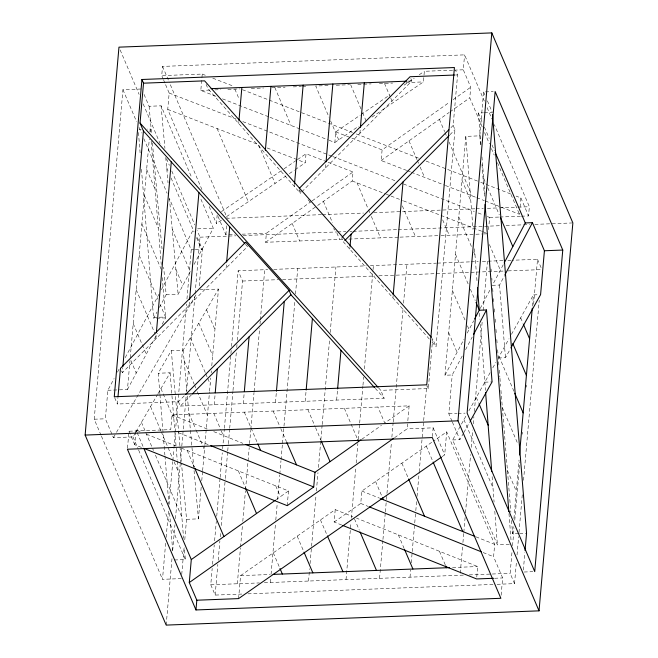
<?xml version="1.0" encoding="UTF-8"?>
<svg xmlns="http://www.w3.org/2000/svg" width="658" height="658" viewBox="0 0 658 658"><rect width="100%" height="100%" fill="white"/><g stroke="black" fill="none" stroke-linecap="round" stroke-linejoin="round"><path stroke-width="0.49" stroke-dasharray="3.29 2.47" d="M101.036 435.226L94.209 419.22L122.939 89.702L141.733 88.978M135.499 432.619L133.015 436.912L113.415 437.66L105.37 418.792L107.854 390.284L114.122 378.506M184.232 395.861L178.45 401.684L117.363 404.02L117.897 397.893M245.459 244.266L247.515 246.544L122.347 372.667L122.791 367.542M107.854 390.284L127.455 389.536L129.963 360.732M130.226 357.738L149.292 139.085M149.909 132.003L150.18 128.968L147.186 129.083M127.496 448.221L128.984 431.212L170.743 429.616L172.026 414.91L409.136 405.846L407.647 422.831M163.291 79.289L161.728 75.621L162.534 66.409L464.589 54.861L484.304 101.077M141.421 447.391L134.75 444.726L136.033 430.019L140.771 431.919M201.94 189.578L167.741 109.392L169.164 93.049L165.248 83.879M155.839 338.911L156.201 334.823M215.906 96.282L200.813 90.417L202.245 74.066L161.728 75.621M181.386 578.604L162.501 579.328L165.709 542.488M166.161 537.372L168.571 509.736M169.016 504.62L172.766 461.645M172.848 460.616L173.835 449.365M173.926 448.337L175.258 432.989M175.349 431.961L186.502 304.045M186.954 298.929L191.239 249.81L169.542 198.946M189.085 305.419L189.446 301.348M166.186 625.1L172.075 557.548M172.7 550.384L174.938 524.796M175.472 518.652L180.202 464.408M180.292 463.38L186.181 395.828M186.535 391.732L195.015 294.496M195.105 293.476L200.016 237.176L197.194 230.563M199.218 285.786L202.393 249.382L196.462 235.474M181.74 574.516L184.24 545.893M184.775 539.757L186.559 519.31L181.468 463.067M221.458 220.101L216.424 223.539L217.214 214.516L225.867 234.799L234.98 234.454M186.559 519.31L198.428 518.858L201.414 484.691M201.759 480.694L202.541 471.704M202.631 470.7L204.811 445.68M204.901 444.668L209.474 392.184M209.565 391.181L210.716 378.021M211.16 372.921L211.333 370.882M211.777 365.782L218.472 289.076L198.864 289.833M225.867 234.799L226.714 225.069M214.195 404.76L215.15 393.78M226.113 268.119L226.549 263.077M238.714 123.531L238.895 121.524M241.815 594.067L215.158 595.087L210.766 584.781L212.189 568.413M212.55 564.325L214.245 544.882M214.598 540.794L216.293 521.358M216.737 516.242L220.043 478.391M220.134 477.371L222.272 452.819M222.626 448.731L224.32 429.296M224.411 428.268L230.835 354.621M230.925 353.593L231.188 350.525M231.55 346.437L238.147 270.734L267.732 269.607M215.158 595.087L217.839 564.399M218.193 560.303L219.887 540.868M220.241 536.78L220.603 532.684M221.228 525.528L225.242 479.493M225.332 478.465L227.652 451.873M227.734 450.845L228.268 444.709M228.359 443.689L229.609 429.37M229.7 428.342L232.907 391.518M232.998 390.498L236.386 351.627M236.748 347.531L237.012 344.463M237.374 340.367L242.547 281.04L238.147 270.734M243.271 403.65L244.151 393.525M342.695 239.323L265.585 242.276L266.375 233.253L311.366 201.43M237.341 583.761L240.466 547.958M240.557 546.938L242.424 525.454M242.786 521.366L245.459 490.679M245.549 489.651L247.959 462.031M248.05 461.011L249.209 447.711M249.563 443.624L250.723 430.324M250.813 429.296L254.021 392.472M254.111 391.452L259.647 328.029M260 323.933L260.264 320.865M260.354 319.846L264.73 269.722M238.574 598.615L240.581 575.635L335.218 509.629L352.754 516.637M275.472 402.416L276.36 392.217M294.307 186.387L294.488 184.347M295.195 169.641L305.246 162.765L306.036 153.742L324.83 161.029M270.348 582.503L270.709 578.407M271.063 574.319L275.439 524.196M275.792 520.1L277.215 503.732M277.577 499.644L279.716 475.092M279.806 474.073L280.966 460.773M281.056 459.745L282.389 444.405M282.479 443.385L294.792 302.211M295.508 294.027L297.737 268.456M287.225 505.665L288.508 490.958L181.509 448.197M305.18 401.281L306.069 391.074M325.529 167.946L325.883 163.85M329.123 140.294L334.84 142.515L335.769 131.888L360.23 115.15M308.536 581.039L309.605 568.767M310.05 563.651L311.481 547.283M311.571 546.263L316.029 495.112M316.383 491.024L317.987 472.609M318.439 467.493L320.759 440.901M320.849 439.873L322.091 425.553M322.181 424.533L329.584 339.627M330.209 332.463L335.917 267M317.649 205.452L352.227 180.999L353.017 171.977L325.768 161.399M336.633 400.08L337.521 389.923M349.801 249.135L349.974 247.145M359.901 133.311L360.337 128.261M341.741 525.043L334.141 522.008L335.218 509.629M406.644 170.422L381.171 160.527L382.101 149.901L449.817 102.006M346.018 579.608L351.01 522.32M351.372 518.233L355.83 467.081M356.184 462.993L357.878 443.558M358.24 439.462L359.572 424.122M359.663 423.102L362.879 386.271M362.961 385.251L363.677 377.067M364.392 368.883L372.954 270.677M373.045 269.657L373.399 265.561M334.141 522.008L360.757 503.444L361.842 491.065L432.832 441.551M392.925 297.901L393.106 295.87M379.567 578.324L382.866 540.481M382.956 539.453L385.275 512.862M385.366 511.834L386.345 500.582M386.435 499.562L386.879 494.446M386.97 493.418L391.428 442.275M391.872 437.159L393.122 422.839M393.213 421.819L403.115 308.265M403.56 303.157L406.948 264.286M371.992 117.091L423.415 81.905L424.344 71.286L453.041 70.184M394.561 437.702L407.129 428.827L407.565 423.834M410.008 577.165L410.633 570.001M411.258 562.845L412.147 552.613M412.237 551.585L415.716 511.694M415.807 510.674L416.695 500.442M417.057 496.346L419.105 472.822M419.195 471.802L423.571 421.671M423.653 420.651L426.688 385.868M378.728 388.047L380.793 390.342L428.333 388.524L432.676 338.747L436.048 346.676L454.974 129.675L453.165 125.439L457.573 74.922L455.607 70.307M482.207 126.953L469.796 97.845L470.725 87.226L463.29 69.797L464.589 54.861M432.396 436.591L433.161 427.832L407.129 428.827M462.22 356.011L452.219 374.97L444.981 375.249L465.815 136.379L479.772 135.844L483.597 91.964L493.22 91.594M442.168 456.627L444.693 454.867L446.7 431.887L433.647 440.983M451.997 421.178L448.838 413.775L452.219 374.97M488.549 229.675L489.618 217.42L486.747 216.301M460.255 573.2L462.574 546.609M462.928 542.513L463.734 533.309M463.816 532.281L465.157 516.941M465.51 512.845L470.602 454.538M471.227 447.382L472.74 429.987M473.275 423.851L473.9 416.695M474.344 411.579L482.281 320.536M483.178 310.305L487.455 261.201M476.77 577.041L477.683 566.563L356.529 518.142M485.3 200.994L519.458 214.278L519.639 212.23M520.083 207.122L520.881 197.935L516.094 196.068M501.133 595.243L502.646 577.946L493.59 556.734L494.676 544.355L446.7 431.887M521.383 216.202L528.555 215.931L529.361 206.719L494.364 124.658M518.586 533.548L512.607 533.778L513.224 526.688M513.931 518.578L519.039 460.024M532.454 306.135L533.432 294.907L538.548 294.71M497.103 584.304L514.531 583.638L510.139 573.332L512.097 550.828M512.549 545.712L514.062 528.325M514.778 520.141L519.861 461.834M522.271 434.214L522.444 432.166M526.375 387.159L526.548 385.111M533.597 304.3L537.52 259.293L511.982 260.264M514.531 583.638L516.497 561.134M517.032 554.998L518.636 536.583M518.989 532.495L522.296 494.643M523.538 480.324L539.239 300.278M523.357 570.009L524.87 552.646M444.981 375.249L463.997 339.191M467.229 333.055L473.702 320.775M480.192 308.462L490.054 289.767M503.23 264.763L492.398 285.317L499.554 285.037L504.324 275.998M465.551 349.686L472.214 337.052M117.494 372.165L119.427 368.538M125.217 357.664L158.973 294.233M161.383 289.701L193.699 228.984M162.312 277.643L165.602 317.863L153.627 318.316L156.999 311.982M159.409 307.451L166.153 294.776L163.669 267.263M127.455 389.536L157.394 333.277M162.222 324.205L165.602 317.863M166.153 294.776L178.129 294.323L190.228 271.581L172.264 229.469M194.069 264.36L213.299 228.236L200.04 197.161M509.358 544.421L497.399 544.873L452.638 439.947L460.987 424.961M461.48 424.081L466.407 415.231M468.883 410.781L490.317 372.313M492.809 367.83L495.811 362.451M498.879 365.05L498.303 357.968L509.012 338.747M511.455 334.354L533.432 294.907M452.638 439.947L459.884 439.667L463.347 433.449M463.841 432.561L469.779 421.893M498.303 357.968L505.467 357.697L509.917 349.702M113.415 437.66L115.972 433.235M116.482 432.347L196.306 294.258M159.878 393.649L158.208 373.242L171.302 350.591L183.171 350.138L218.472 289.076M135.992 431.763L157.476 394.594M157.969 393.739L170.085 372.782L158.208 373.242M301.833 191.823L411.842 80.975L410.033 76.739M450.993 127.627L453.165 125.439M178.45 401.684L180.308 406.06L191.7 394.594M449.924 134.758L454.974 129.675M453.165 99.646L470.725 87.226M312.196 200.846L353.017 171.977M265.585 242.276L316.827 206.036M381.171 160.527L449.25 112.378M450.072 111.794L469.796 97.845M276.253 499.611L288.508 490.958M361.81 439.24L381.476 425.356M409.136 405.846L384.757 423.045L377.931 407.039M361.077 114.574L389.758 94.949M404.094 85.137L414.219 78.212M419.278 74.749L424.344 71.286M221.442 211.621L283.195 169.369M284.042 168.793L296.733 160.108M297.572 159.532L306.036 153.742M226.492 216.655L285.983 175.949M289.331 173.654L294.356 170.216M334.84 142.515L358.684 126.204M454.061 70.143L463.29 69.797M455.55 75.004L457.573 74.922M407.796 81.131L411.842 80.975M200.813 90.417L210.831 90.031M214.837 89.883L220.849 89.653M227.865 89.381L239.997 88.92M251.282 88.485L263.578 88.016M271.787 87.703L285.079 87.193M293.254 86.881L301.43 86.568M302.45 86.527L306.538 86.371M328.054 85.548L315.733 86.025L329.033 117.198M336.271 85.236L349.628 84.726M357.829 84.413L371.153 83.903M379.345 83.591L392.67 83.081M405.994 82.571L423.415 81.905M144.061 94.439L149.111 106.275L161.078 105.823L192.004 178.326M480.957 144.628L478.382 113.003L483.367 112.806M484.37 112.773L492.34 112.469L486.78 99.424M139.2 129.387L141.199 129.313M321.507 214.664L227.306 218.267L169.772 83.385M322.527 214.623L363.487 213.06M373.728 212.666L475.092 208.792M476.121 208.751L483.285 208.479M487.381 208.323L498.641 207.887M499.669 207.854L517.073 207.188M518.101 207.147L529.361 206.719M489.618 217.42L498.838 217.066M499.866 217.025L520.363 216.243M197.614 228.836L213.299 228.236M242.07 234.182L266.375 233.253M200.016 237.176L235.967 235.803M243.156 235.531L336.625 231.953M337.653 231.92L345.869 231.6M349.974 231.443L352.03 231.369M353.058 231.328L397.226 229.642M398.255 229.601L499.94 225.71M506.101 225.48L522.534 224.847M523.562 224.806L529.723 224.575M534.864 224.378L571.835 222.963M348.83 239.093L398.995 237.176M400.023 237.135L440.021 235.605M441.049 235.564L474.87 234.273M475.89 234.232L483.062 233.96M484.091 233.919L488.187 233.763M191.239 249.81L194.283 249.695M195.294 249.653L202.393 249.382M273.728 269.377L366.309 265.832M370.364 265.684L436.377 263.159M437.397 263.118L470.092 261.868M471.112 261.826L478.259 261.555M482.347 261.399L503.806 260.576M507.894 260.42L510.962 260.305M242.547 281.04L278.433 279.666M282.529 279.51L374.805 275.982M378.901 275.825L503.987 271.047M508.083 270.89L540.892 269.632M153.553 317.46L165.528 317.008L160.338 304.835M484.823 382.183L492.061 381.903M180.308 406.06L384.173 398.263L380.793 390.342M94.209 419.22L105.37 418.792M448.838 413.775L456.956 413.471M457.968 413.43L465.074 413.158M519.581 533.506L526.556 533.243M174.444 559.983L185.334 559.563L184.339 547.431M240.581 575.635L270.117 574.5M452.523 567.525L477.683 566.563M524.138 572.016L532.799 571.687M210.766 584.781L259.351 582.922M264.351 582.733L464.161 575.092M469.269 574.895L510.139 573.332M494.635 578.259L502.646 577.946M247.967 593.829L492.998 584.46M169.164 93.049L236.123 119.04M242.818 121.64L331.78 156.16M332.734 156.53L397.786 181.781M403.527 184.001L474.311 211.473M478.136 212.962L482.923 214.821M167.741 109.392L258.561 144.645L275.093 183.401M267.132 147.968L305.246 162.765M352.227 180.999L385.391 193.863M386.336 194.233L390.12 195.697M391.066 196.068L402.441 200.484M403.403 200.855L481.549 231.188M482.495 231.55L486.295 233.022M202.245 74.066L206.069 75.555M212.764 78.162L233.82 86.346M242.432 89.694L352.474 132.464M356.299 133.952L420.413 158.874M426.154 161.103L479.74 181.937M480.694 182.307L511.315 194.209M335.769 131.888L382.101 149.901M222.503 98.848L269.056 116.943M270.01 117.313L299.596 128.812M300.55 129.182L328.169 139.924M407.59 170.792L410.419 171.894M411.357 172.256L444.495 185.137M445.441 185.507L475.808 197.31M476.754 197.68L484.346 200.632M146.454 434.19L175.826 445.927M172.026 414.91L208.051 429.361M213.743 431.648L242.868 443.327M361.842 491.065L379.592 498.188M475.899 536.821L494.676 544.355M360.757 503.444L368.348 506.487M483.153 552.547L493.59 556.734M178.367 432.676L208.866 444.907M375.257 388.368L384.173 398.263M301.274 192.078L298.584 189.035L300.393 193.271L207.977 88.772L206.102 84.372M308.002 199.678L310.691 202.722M333.548 228.565L334.889 230.086M429.312 339.051L343.418 241.93L341.617 237.694M432.01 342.102L436.048 346.676M273.144 411.044L280.398 427.741M280.801 428.671L286.452 441.666M320.454 519.927L327.01 534.987M483.597 91.964L485.185 95.69M487.117 107.673L491.945 118.999M520.881 197.935L528.555 215.931M478.382 113.003L482.791 123.334M484.395 127.093L489.207 138.369M492.011 144.949L494.421 150.592M484.617 132.587L489.42 143.855M491.419 148.552L494.224 155.124M497.432 162.633L519.458 214.278M537.52 259.293L541.115 267.724M483.696 178.302L486.089 183.911M487.685 187.653L499.257 214.779M439.388 119.353L444.627 131.625M445.03 132.571L446.239 135.4M449.052 142.013L472.008 195.837M461.99 180.259L470.807 200.929M489.396 244.521L500.36 270.216M520.667 317.83L522.995 323.292M458.79 216.901L472.214 248.354M473.793 252.055L474.969 254.835M384.469 83.393L390.408 97.302M390.803 98.231L392.777 102.87M408.98 140.853L416.975 159.59M417.378 160.527L418.57 163.34M420.174 167.083L424.566 177.389M442.686 219.879L449.25 235.251M455.525 254.358L468.784 285.449M470.396 289.216L475.216 300.525M499.109 356.529L513.931 391.288M452.383 290.417L465.494 321.17M467.484 325.825L469.072 329.551M502.334 407.541L517.994 444.24M350.648 84.685L360.995 108.948M362.591 112.674L366.169 121.072M402.342 205.872L415.428 236.543M448.698 332.693L457.071 352.326M476.318 397.448L478.679 402.992M507.45 470.454L516.316 491.23M463.931 419.672L492.982 487.784M330.645 120.973L338.706 139.874M357.039 182.866L368.176 208.973M368.57 209.902L369.771 212.699M371.359 216.433L380.505 237.875M452.391 422.099L459.884 439.667M427.149 385.744L428.333 388.524M433.161 427.832L444.693 454.867M274.863 87.588L291.025 125.481M323.399 201.389L332.504 222.733M336.863 232.948L339.635 239.438M426.31 446.108L432.717 461.126M401.865 463.15L408.215 478.045M439.454 551.289L445.31 565.016M234.873 89.11L239.175 99.202M292.177 223.465L299.645 240.968M344.356 408.322L357.746 439.7M375.57 481.491L382.553 497.867M398.329 534.847L404.242 548.714M217.082 128.549L248.296 201.735M162.534 66.409L169.369 82.439M307.911 409.712L315.166 426.705M315.569 427.651L320.8 439.922M354.481 518.882L359.276 530.126M163.686 80.202L164.862 82.957M209.186 206.563L216.424 223.539M120.175 49.992L139.126 94.423M143.156 103.882L160.091 143.584M166.548 158.71L169.369 165.331M171.787 171.006L194.776 224.888M166.671 167.642L168.687 172.371M171.105 178.047L194.102 231.945M196.52 237.62L201.759 249.908M122.939 89.702L136.601 121.722M139.011 127.372L141.421 133.023M143.831 138.673L167.132 193.296M146.652 169.419L155.099 189.224M206.513 309.762L214.944 329.526M244.299 412.147L257.451 442.982M275.735 485.859L280.366 496.708M297.186 536.147L303.618 551.215M144.373 195.475L158.265 228.038M175.867 269.303L182.792 285.547M198.806 323.094L212.666 355.583M141.889 224.033L161.342 269.64M190.368 337.694L205.428 372.996M205.822 373.925L207.402 377.643M207.805 378.572L210.182 384.14M213.784 413.314L220.866 429.913M221.261 430.842L223.226 435.448M238.352 470.914L245.467 487.594M273.284 552.819L279.584 567.574M139.167 255.205L157.936 299.217M184.117 360.592L194.184 384.182M194.579 385.119L195.788 387.949M197.4 391.724L207.459 415.313M136.165 289.619L155.156 334.141M188.879 413.191L195.673 429.123M196.068 430.052L202.458 445.047M202.861 445.984L204.457 449.727M133.204 323.58L146.265 354.193M160.939 388.598L173.844 418.858M193.567 465.107L194.365 466.966M187.193 450.467L194.373 467.312M130.901 360.535L136.231 373.037M150.542 406.586L160.939 430.949M161.333 431.887L172.528 458.124M174.123 461.867L178.121 471.243M121.598 370.915L122.347 372.667M141.445 422.329L145.443 431.714M145.846 432.651L153.454 450.483M155.453 455.171L181.863 517.106M136.033 430.019L136.798 431.829M137.185 432.725L143.403 447.317M133.015 436.912L138.246 449.175M138.649 450.121L185.334 559.563M114.657 397.679L117.363 404.02M128.984 431.212L134.75 444.726M101.439 436.172L162.501 579.328M161.078 105.823L164.928 148.387M165.758 157.509L168.045 182.85M169.419 198.05L178.129 294.323M183.171 350.138L186.864 390.942M187.324 396.001L198.428 518.858M171.302 350.591L179.897 445.688M179.988 446.708L181.378 462.048M149.111 106.275L151.595 133.788M152.426 142.959L162.008 248.93M499.554 285.037L505.467 357.697M481.952 156.875L484.938 193.608M491.074 269.04L491.238 271.071M491.822 278.194L491.987 280.226M492.645 288.385L492.982 292.481M493.484 298.617L493.73 301.685M494.314 308.849L494.643 312.945M495.145 319.081L495.474 323.177M495.976 329.313L496.395 334.437M496.806 339.553L497.226 344.669M497.637 349.785L498.221 356.949M499.29 370.109L499.866 377.19M499.948 378.202L500.606 386.295M500.935 390.342L510.855 512.327M511.521 520.503L512.607 533.778M150.18 128.968L150.427 132.036M151.175 141.223L161.243 264.5M170.085 372.782L174.748 429.937M174.831 430.949L177.216 460.156M177.298 461.168L183.598 538.334M159.96 394.677L164.878 454.892M164.961 455.912L168.876 503.88M169.624 513.067L172.873 552.876M138.451 132.497L140.121 152.936M141.462 169.287L153.627 318.316M479.772 135.844L480.48 145.056M481.985 164.508L484.444 196.249M508.979 513.627L511.2 542.291M465.815 136.379L473.003 229.403M474.5 248.732L477.025 281.369M479.493 313.282L479.962 319.36M480.356 324.427L485.456 390.375M492.126 476.672L494.084 502.054M494.8 511.233L497.399 544.873"/><path stroke-width="0.99" d="M85.137 435.078L118.966 47.154L491.814 32.9L572.863 222.922L539.034 610.846L166.186 625.1L85.137 435.078L457.984 420.824L539.034 610.846M141.939 79.486L114.27 396.774L426.754 384.823L454.423 67.535L141.939 79.486L143.518 83.179L140.039 123.062L143.419 130.983L244.776 243.509M117.988 396.873L120.48 368.291L245.648 242.177L289.068 290.375L290.935 294.751L374.575 387.603M122.882 366.522L143.419 130.983M156.374 332.775L171.277 161.909M189.619 299.316L198.922 192.605M195.969 609.95L127.413 449.225L432.314 437.57L500.87 598.295L195.969 609.95L196.816 600.211L189.282 582.552L191.289 559.571L143.806 448.254M215.24 392.777L217.329 368.809M226.64 262.065L229.716 226.788M238.977 120.521L241.864 87.473M244.332 391.502L249.094 336.847M265.363 150.312L270.94 86.362M276.45 391.197L284.272 301.446M294.578 183.319L303.141 85.137M306.159 390.054L312.394 318.571M326.064 161.802L332.849 84.002M144.275 448.534L287.225 505.665L313.718 486.978L315.001 472.271L360.987 439.815M337.612 388.903L340.976 350.311M350.056 246.15L351.101 234.199M360.428 127.249L364.302 82.793M393.188 294.85L403.041 181.937M457.984 420.824L491.814 32.9M519.475 454.991L532.273 308.174M504.192 262.945L525.281 222.947L532.437 222.667L544.413 250.756L540.588 294.636L510.904 347.926M525.043 550.606L526.556 533.243L492.505 114.517M562.763 250.056L534.724 571.613L467.106 413.084L495.145 91.528L562.763 250.056L544.413 250.756M474.632 319.015L479.254 310.239L477.494 287.488M504.801 275.102L532.437 222.667M473.645 334.338L486.492 309.959L479.254 310.239M470.273 421.005L492.061 381.903L486.492 309.959M299.308 188.303L410.033 76.739L454.538 75.037M185.679 394.405L289.068 290.375M342.341 236.962L448.822 129.815M192.416 393.879L290.935 294.751M344.817 240.524L449.2 135.482M191.289 559.571L275.431 500.187M189.282 582.552L393.723 438.286M441.329 457.22L238.574 598.615L196.816 600.211M143.518 83.179L204.597 80.852L431.311 337.209M211.062 88.657L406.784 81.173M273.169 574.385L449.504 567.64M493.632 578.292L476.606 578.941L342.686 525.421M245.673 444.454L315.001 472.271M380.521 498.558L474.953 536.443M369.303 506.866L481.261 551.782M210.774 445.672L313.718 486.978M140.039 123.062L378.046 387.282M286.855 442.587L296.528 464.861M327.413 535.933L342.966 571.72M495.219 152.467L525.281 222.947M500.45 217.584L512.821 246.577M523.39 324.205L529.608 338.788M512.804 343.534L526.408 375.43M476.022 302.409L479.238 309.943M514.729 393.163L523.143 412.895M479.073 403.922L488.146 425.183M433.112 462.064L462.747 531.549M408.61 478.975L424.492 516.201M445.705 565.929L446.486 567.755M357.746 439.7L358.528 441.551M382.553 497.867L383.326 499.685M404.637 549.636L412.911 569.038M321.203 440.868L330.061 461.636M360.074 532.001L376.466 570.437M257.854 443.92L260.642 450.459M304.012 552.152L312.854 572.871M245.862 488.516L256.53 513.528M279.979 568.504L282.34 574.031M194.776 468.249L223.909 536.55M485.078 204.441L508.823 511.579M485.612 392.423L491.732 471.63"/></g></svg>
